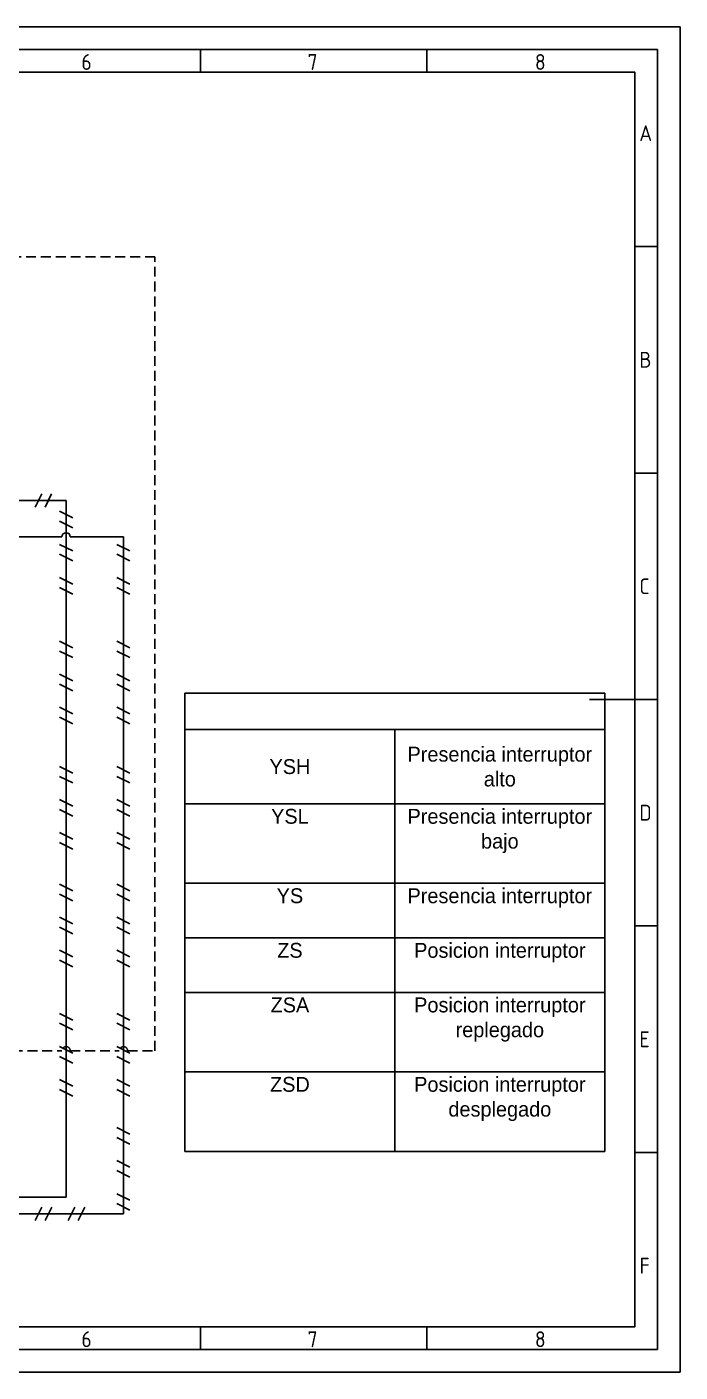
# Model space of a CAD drawing. Header units: millimetres. Extents: x -9 to 566, y -35 to 371.
# Drawn here: x 368.7 to 566.3, y -35.2 to 371.3 of the extents above; entities that cross this region are included whole.
import ezdxf

# ---------------------------------------------------------------- set-up
doc = ezdxf.new("R2010")
doc.units = ezdxf.units.MM
doc.header["$LTSCALE"] = 6
doc.linetypes.add('DASHED', pattern=[0.75, 0.5, -0.25])
for name, color, linetype in [('025', 1, 'Continuous'), ('035', 5, 'Continuous'), ('07', 7, 'Continuous'), ('GRN_0.5mm^2', 3, 'DASHED'), ('RED_0.5mm^2', 1, 'Continuous'), ('WHT_0.5mm^2', 7, 'Continuous')]:
    doc.layers.add(name, color=color, linetype=linetype)
doc.styles.add('ISO Proportional', font='isocp.shx')

# ---------------------------------------------------------------- blocks, each defined once
blk = doc.blocks.new('IEC_border_a3')
at = {"layer": '035'}
for p, q in [((314, 292), (314, 287)), ((364, 292), (364, 287)), ((414.97, 248.54), (409.98, 248.54)), ((414.98, 198.5), (410, 198.5)), ((414.98, 148.5), (410, 148.5)), ((414.98, 98.5), (410, 98.5)), ((415, 48.46), (410.02, 48.46)), ((314, 10), (314, 5)), ((364, 10), (364, 5))]:
    blk.add_line(p, q, dxfattribs=at)
for points in [[(0, 297), (420, 297), (420, 0), (0, 0)], [(18, 287), (410, 287), (410, 10), (18, 10)]]:
    blk.add_lwpolyline(points, close=True, dxfattribs=at)
at = {"layer": '07'}
blk.add_line((400, 148.5), (410, 148.5), dxfattribs=at)
blk.add_lwpolyline([(13, 292), (415, 292), (415, 5), (13, 5)], close=True, dxfattribs=at)
at = {"layer": '035', "style": 'ISO Proportional'}
for s, p in [('6', (287.69, 287.5)), ('7', (337.67, 287.5)), ('8', (387.92, 287.5)), ('A', (410.98, 271.79)), ('B', (411, 221.75)), ('C', (411, 171.75)), ('D', (411, 121.75)), ('E', (411.02, 71.72)), ('F', (411.02, 21.72)), ('6', (287.69, 5.5)), ('7', (337.67, 5.5)), ('8', (387.92, 5.5))]:
    blk.add_text(s, height=3.5, dxfattribs=at).set_placement(p)
blk = doc.blocks.new('*T45')
at = {"layer": 'WHT_0.5mm^2', "color": 0, "linetype": 'ByBlock', "lineweight": -2, "transparency": 16777216}
for p, q in [((0, 0), (127, 0)), ((0, 0), (0, -138.5)), ((127, 0), (127, -138.5)), ((0, -11), (127, -11)), ((63.5, -11), (63.5, -138.5)), ((0, -33.5), (127, -33.5)), ((0, -57.5), (127, -57.5)), ((0, -74), (127, -74)), ((0, -90.5), (127, -90.5)), ((0, -114.5), (127, -114.5)), ((0, -138.5), (127, -138.5))]:
    blk.add_line(p, q, dxfattribs=at)
at = {"layer": 'WHT_0.5mm^2', "color": 0, "transparency": 16777216, "char_height": 4.5, "width": 60.5}
for s, insert, attachment_point in [('Presencia interruptor alto', (95.25, -22.25), 5), ('YSH', (31.75, -22.25), 5), ('YSL', (31.75, -35), 2), ('Presencia interruptor bajo', (95.25, -35), 2), ('YS', (31.75, -59), 2), ('Presencia interruptor', (95.25, -59), 2), ('ZS', (31.75, -75.5), 2), ('Posicion interruptor', (95.25, -75.5), 2), ('ZSA', (31.75, -92), 2), ('Posicion interruptor replegado', (95.25, -92), 2), ('ZSD', (31.75, -116), 2), ('Posicion interruptor desplegado', (95.25, -116), 2)]:
    blk.add_mtext(s, dxfattribs=dict(at, insert=insert, attachment_point=attachment_point))

msp = doc.modelspace()

# ---------------------------------------------------------------- linework, layer by layer
at = {"layer": '025'}
for p, q in [((371.19, 226.16), (373.19, 230.16)), ((374.19, 226.16), (376.19, 230.16)), ((378.56, 224.92), (382.56, 222.92)), ((378.56, 221.92), (382.56, 219.92)), ((378.56, 214.92), (382.56, 212.92)), ((378.56, 211.92), (382.56, 209.92)), ((395.89, 214.92), (399.89, 212.92)), ((395.89, 211.92), (399.89, 209.92)), ((378.56, 204.92), (382.56, 202.92)), ((395.89, 204.92), (399.89, 202.92)), ((378.56, 201.92), (382.56, 199.92)), ((395.89, 201.92), (399.89, 199.92)), ((378.56, 185.69), (382.56, 183.69)), ((395.89, 185.69), (399.89, 183.69)), ((378.56, 182.69), (382.56, 180.69)), ((395.89, 182.69), (399.89, 180.69)), ((378.56, 175.69), (382.56, 173.69)), ((395.89, 175.69), (399.89, 173.69)), ((378.56, 172.69), (382.56, 170.69)), ((395.89, 172.69), (399.89, 170.69)), ((378.56, 165.69), (382.56, 163.69)), ((378.56, 162.69), (382.56, 160.69)), ((395.89, 165.69), (399.89, 163.69)), ((395.89, 162.69), (399.89, 160.69)), ((378.56, 147.81), (382.56, 145.81)), ((395.89, 147.81), (399.89, 145.81)), ((378.56, 144.81), (382.56, 142.81)), ((395.89, 144.81), (399.89, 142.81)), ((378.56, 137.81), (382.56, 135.81)), ((378.56, 134.81), (382.56, 132.81)), ((395.89, 137.81), (399.89, 135.81)), ((395.89, 134.81), (399.89, 132.81)), ((378.56, 127.81), (382.56, 125.81)), ((395.89, 127.81), (399.89, 125.81)), ((378.56, 124.81), (382.56, 122.81)), ((395.89, 124.81), (399.89, 122.81)), ((378.56, 112.23), (382.56, 110.23)), ((395.89, 112.23), (399.89, 110.23)), ((378.56, 109.23), (382.56, 107.23)), ((395.89, 109.23), (399.89, 107.23)), ((378.56, 102.23), (382.56, 100.23)), ((395.89, 102.23), (399.89, 100.23)), ((378.56, 99.23), (382.56, 97.23)), ((395.89, 99.23), (399.89, 97.23)), ((378.56, 92.23), (382.56, 90.23)), ((395.89, 92.23), (399.89, 90.23)), ((378.56, 89.23), (382.56, 87.23)), ((395.89, 89.23), (399.89, 87.23)), ((378.56, 73.17), (382.56, 71.17)), ((378.56, 70.17), (382.56, 68.17)), ((395.89, 73.17), (399.89, 71.17)), ((395.89, 70.17), (399.89, 68.17)), ((378.56, 63.17), (382.56, 61.17)), ((395.89, 63.17), (399.89, 61.17)), ((378.56, 60.17), (382.56, 58.17)), ((395.89, 60.17), (399.89, 58.17)), ((378.56, 53.17), (382.56, 51.17)), ((395.89, 53.17), (399.89, 51.17)), ((378.56, 50.17), (382.56, 48.17)), ((395.89, 50.17), (399.89, 48.17)), ((395.89, 38.68), (399.89, 36.68)), ((395.89, 35.68), (399.89, 33.68)), ((395.89, 28.68), (399.89, 26.68)), ((395.89, 25.68), (399.89, 23.68)), ((395.89, 18.68), (399.89, 16.68)), ((371.21, 10.6), (373.21, 14.6)), ((374.21, 10.6), (376.21, 14.6)), ((381.21, 10.6), (383.21, 14.6)), ((384.21, 10.6), (386.21, 14.6)), ((395.89, 15.68), (399.89, 13.68))]:
    msp.add_line(p, q, dxfattribs=at)
at = {"layer": 'GRN_0.5mm^2'}
for p, q in [((407.45, 301.86), (227.88, 301.86)), ((407.45, 61.85), (407.45, 301.86)), ((364.36, 61.85), (379.29, 61.85)), ((381.83, 61.85), (396.62, 61.85)), ((399.16, 61.85), (407.45, 61.85))]:
    msp.add_line(p, q, dxfattribs=at)
for centre in [(380.56, 61.85), (397.89, 61.85)]:
    msp.add_arc(centre, 1.27, 0, 180, dxfattribs=at)
at = {"layer": 'RED_0.5mm^2'}
for p, q in [((380.56, 228.16), (358.01, 228.16)), ((380.56, 17.66), (380.56, 228.16)), ((379.29, 217.17), (348.4, 217.17)), ((397.89, 217.17), (381.83, 217.17)), ((397.89, 12.6), (397.89, 217.17)), ((57.21, 17.66), (380.56, 17.66)), ((53.71, 12.6), (397.89, 12.6))]:
    msp.add_line(p, q, dxfattribs=at)
msp.add_arc((380.56, 217.17), 1.27, 0, 180, dxfattribs=at)

# ---------------------------------------------------------------- block references
at = {"xscale": 1.368873978961277, "yscale": 1.368873978961277, "zscale": 1.368873978961277}
msp.add_blockref('IEC_border_a3', (-8.62, -35.24), dxfattribs=at)
msp.add_blockref('*T45', (416.52, 169.98))

doc.saveas('drawing.dxf')
